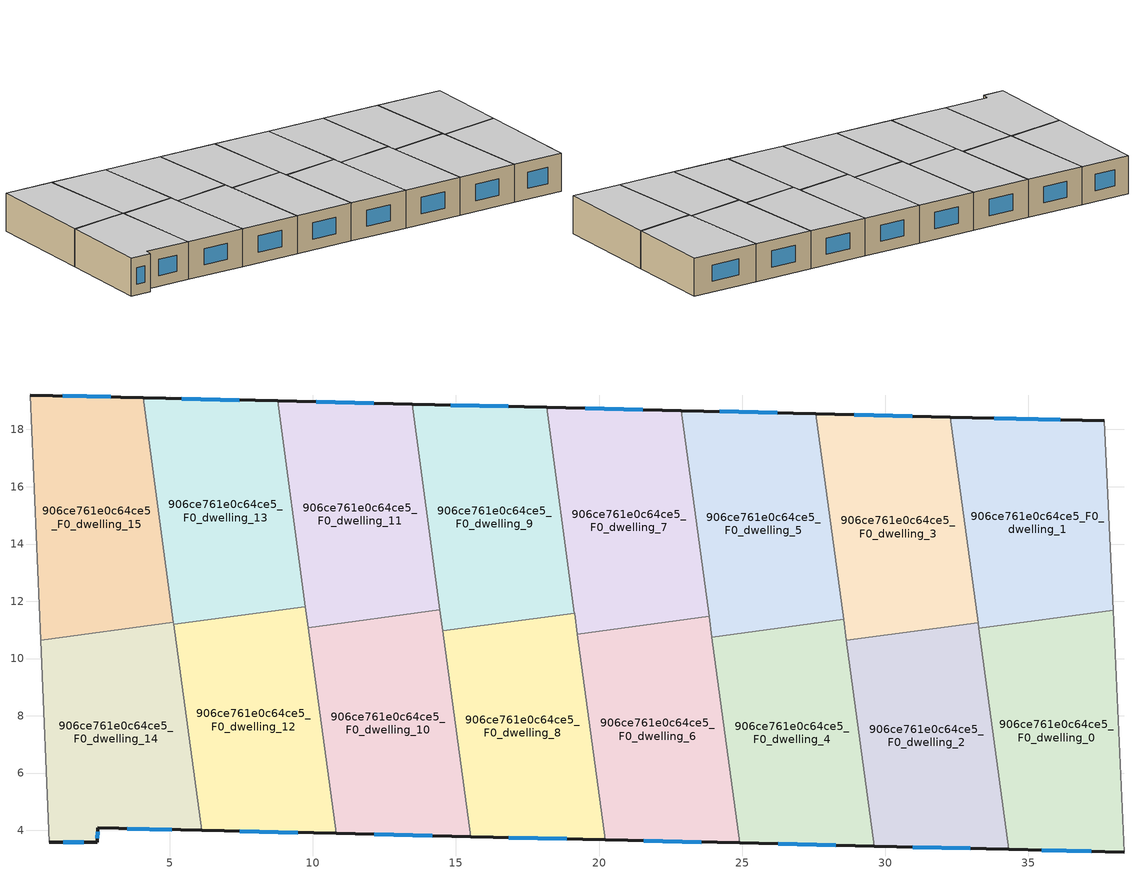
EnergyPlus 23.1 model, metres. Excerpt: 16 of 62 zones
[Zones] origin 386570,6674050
906ce761e0c64ce5_F0_dwelling_0
 floor ground (EU_floor_Construction): 37.96,11.68 38.34,3.24 34.31,3.34 33.27,11.05 z0
 wall outside (EU_wall_Construction): 34.31,3.34 38.34,3.24 z0:3
 wall to 906ce761e0c64ce5_F0_dwelling_1 (EU_wall_Construction): 37.96,11.68 33.27,11.05 z0:3
 wall adiabatic (EU_wall_Construction): 38.34,3.24 37.96,11.68 z0:3
 wall to 906ce761e0c64ce5_F0_dwelling_2 (EU_wall_Construction): 33.27,11.05 34.31,3.34 z0:3
 window (EU_Window_Construction): 35.46,3.31 37.19,3.27 z0.86:2.14
 ceiling to 906ce761e0c64ce5_F1_dwelling_0 (EU_floor_Construction): 38.34,3.24 37.96,11.68 33.27,11.05 34.31,3.34 z3
906ce761e0c64ce5_F0_dwelling_1
 floor ground (EU_floor_Construction): 37.65,18.31 37.96,11.68 33.27,11.05 32.28,18.44 z0
 wall outside (EU_wall_Construction): 37.65,18.31 32.28,18.44 z0:3
 wall adiabatic (EU_wall_Construction): 37.96,11.68 37.65,18.31 z0:3
 wall to 906ce761e0c64ce5_F0_dwelling_3 (EU_wall_Construction): 32.28,18.44 33.24,11.25 z0:3
 wall to 906ce761e0c64ce5_F0_dwelling_2 (EU_wall_Construction): 33.24,11.25 33.27,11.05 z0:3
 window (EU_Window_Construction): 36.11,18.34 33.81,18.4 z0.86:2.14
 ceiling to 906ce761e0c64ce5_F1_dwelling_1 (EU_floor_Construction): 37.96,11.68 37.65,18.31 32.28,18.44 33.27,11.05 z3
906ce761e0c64ce5_F0_dwelling_10
 floor ground (EU_floor_Construction): 14.44,11.7 15.51,3.78 10.81,3.89 9.84,11.08 z0
 wall outside (EU_wall_Construction): 10.81,3.89 15.51,3.78 z0:3
 wall to 906ce761e0c64ce5_F0_dwelling_11 (EU_wall_Construction): 14.44,11.7 9.84,11.08 z0:3
 wall to 906ce761e0c64ce5_F0_dwelling_12 (EU_wall_Construction): 9.84,11.08 10.81,3.89 z0:3
 wall to 906ce761e0c64ce5_F0_dwelling_8 (EU_wall_Construction): 15.51,3.78 14.54,10.97 z0:3
 wall to 906ce761e0c64ce5_F0_dwelling_9 (EU_wall_Construction): 14.54,10.97 14.44,11.7 z0:3
 window (EU_Window_Construction): 12.16,3.86 14.17,3.81 z0.86:2.14
 ceiling to 906ce761e0c64ce5_F1_dwelling_10 (EU_floor_Construction): 15.51,3.78 14.44,11.7 9.84,11.08 10.81,3.89 z3
906ce761e0c64ce5_F0_dwelling_11
 floor ground (EU_floor_Construction): 13.47,18.89 14.44,11.7 9.84,11.08 8.78,19 z0
 wall outside (EU_wall_Construction): 13.47,18.89 8.78,19 z0:3
 wall to 906ce761e0c64ce5_F0_dwelling_9 (EU_wall_Construction): 14.44,11.7 13.47,18.89 z0:3
 wall to 906ce761e0c64ce5_F0_dwelling_13 (EU_wall_Construction): 8.78,19 9.74,11.81 z0:3
 wall to 906ce761e0c64ce5_F0_dwelling_12 (EU_wall_Construction): 9.74,11.81 9.84,11.08 z0:3
 window (EU_Window_Construction): 12.13,18.92 10.12,18.97 z0.86:2.14
 ceiling to 906ce761e0c64ce5_F1_dwelling_11 (EU_floor_Construction): 14.44,11.7 13.47,18.89 8.78,19 9.84,11.08 z3
906ce761e0c64ce5_F0_dwelling_12
 floor ground (EU_floor_Construction): 9.74,11.81 10.81,3.89 6.11,4 5.15,11.19 z0
 wall outside (EU_wall_Construction): 6.11,4 10.81,3.89 z0:3
 wall to 906ce761e0c64ce5_F0_dwelling_13 (EU_wall_Construction): 9.74,11.81 5.15,11.19 z0:3
 wall to 906ce761e0c64ce5_F0_dwelling_14 (EU_wall_Construction): 5.15,11.19 6.11,4 z0:3
 window (EU_Window_Construction): 7.46,3.97 9.47,3.92 z0.86:2.14
 ceiling to 906ce761e0c64ce5_F1_dwelling_12 (EU_floor_Construction): 10.81,3.89 9.74,11.81 5.15,11.19 6.11,4 z3
906ce761e0c64ce5_F0_dwelling_13
 floor ground (EU_floor_Construction): 8.78,19 9.74,11.81 5.15,11.19 4.08,19.11 z0
 wall outside (EU_wall_Construction): 8.78,19 4.08,19.11 z0:3
 wall to 906ce761e0c64ce5_F0_dwelling_15 (EU_wall_Construction): 4.08,19.11 5.13,11.26 z0:3
 wall to 906ce761e0c64ce5_F0_dwelling_14 (EU_wall_Construction): 5.14,11.26 5.15,11.19 z0:3
 window (EU_Window_Construction): 7.43,19.03 5.42,19.08 z0.86:2.14
 ceiling to 906ce761e0c64ce5_F1_dwelling_13 (EU_floor_Construction): 9.74,11.81 8.78,19 4.08,19.11 5.15,11.19 z3
906ce761e0c64ce5_F0_dwelling_14
 floor ground (EU_floor_Construction): 5.14,11.26 6.11,4 2.49,4.08 2.47,3.59 0.8,3.58 0.5,10.64 z0
 wall outside (EU_wall_Construction): 0.8,3.58 2.47,3.59 2.49,4.08 6.11,4 z0:3
 wall to 906ce761e0c64ce5_F0_dwelling_15 (EU_wall_Construction): 5.14,11.26 0.5,10.64 z0:3
 wall adiabatic (EU_wall_Construction): 0.5,10.64 0.8,3.58 z0:3
 window (EU_Window_Construction): 3.52,4.06 5.08,4.02 / 2.48,3.73 2.48,3.94 / 1.28,3.58 1.99,3.59 z0.86:2.14
 ceiling to 906ce761e0c64ce5_F1_dwelling_14 (EU_floor_Construction): 6.11,4 5.14,11.26 0.5,10.64 0.8,3.58 2.47,3.59 2.49,4.08 z3
906ce761e0c64ce5_F0_dwelling_15
 floor ground (EU_floor_Construction): 4.08,19.11 5.14,11.26 0.5,10.64 0.13,19.21 z0
 wall outside (EU_wall_Construction): 4.08,19.11 0.13,19.21 z0:3
 wall adiabatic (EU_wall_Construction): 0.13,19.21 0.5,10.64 z0:3
 window (EU_Window_Construction): 2.95,19.14 1.26,19.18 z0.86:2.14
 ceiling to 906ce761e0c64ce5_F1_dwelling_15 (EU_floor_Construction): 5.14,11.26 4.08,19.11 0.13,19.21 0.5,10.64 z3
906ce761e0c64ce5_F0_dwelling_2
 floor ground (EU_floor_Construction): 33.24,11.25 34.31,3.34 29.61,3.45 28.64,10.63 z0
 wall outside (EU_wall_Construction): 29.61,3.45 34.31,3.34 z0:3
 wall to 906ce761e0c64ce5_F0_dwelling_3 (EU_wall_Construction): 33.24,11.25 28.64,10.63 z0:3
 wall to 906ce761e0c64ce5_F0_dwelling_4 (EU_wall_Construction): 28.64,10.63 29.61,3.45 z0:3
 window (EU_Window_Construction): 30.96,3.41 32.97,3.37 z0.86:2.14
 ceiling to 906ce761e0c64ce5_F1_dwelling_2 (EU_floor_Construction): 34.31,3.34 33.24,11.25 28.64,10.63 29.61,3.45 z3
906ce761e0c64ce5_F0_dwelling_3
 floor ground (EU_floor_Construction): 32.28,18.44 33.24,11.25 28.64,10.63 27.58,18.55 z0
 wall outside (EU_wall_Construction): 32.28,18.44 27.58,18.55 z0:3
 wall to 906ce761e0c64ce5_F0_dwelling_5 (EU_wall_Construction): 27.58,18.55 28.54,11.36 z0:3
 wall to 906ce761e0c64ce5_F0_dwelling_4 (EU_wall_Construction): 28.54,11.36 28.64,10.63 z0:3
 window (EU_Window_Construction): 30.93,18.47 28.92,18.52 z0.86:2.14
 ceiling to 906ce761e0c64ce5_F1_dwelling_3 (EU_floor_Construction): 33.24,11.25 32.28,18.44 27.58,18.55 28.64,10.63 z3
906ce761e0c64ce5_F0_dwelling_4
 floor ground (EU_floor_Construction): 28.54,11.36 29.61,3.45 24.91,3.56 23.94,10.74 z0
 wall outside (EU_wall_Construction): 24.91,3.56 29.61,3.45 z0:3
 wall to 906ce761e0c64ce5_F0_dwelling_5 (EU_wall_Construction): 28.54,11.36 23.94,10.74 z0:3
 wall to 906ce761e0c64ce5_F0_dwelling_6 (EU_wall_Construction): 23.94,10.74 24.91,3.56 z0:3
 window (EU_Window_Construction): 26.25,3.53 28.27,3.48 z0.86:2.14
 ceiling to 906ce761e0c64ce5_F1_dwelling_4 (EU_floor_Construction): 29.61,3.45 28.54,11.36 23.94,10.74 24.91,3.56 z3
906ce761e0c64ce5_F0_dwelling_5
 floor ground (EU_floor_Construction): 27.58,18.55 28.54,11.36 23.94,10.74 22.87,18.66 z0
 wall outside (EU_wall_Construction): 27.58,18.55 22.87,18.66 z0:3
 wall to 906ce761e0c64ce5_F0_dwelling_7 (EU_wall_Construction): 22.87,18.66 23.84,11.48 z0:3
 wall to 906ce761e0c64ce5_F0_dwelling_6 (EU_wall_Construction): 23.84,11.47 23.94,10.74 z0:3
 window (EU_Window_Construction): 26.23,18.58 24.22,18.63 z0.86:2.14
 ceiling to 906ce761e0c64ce5_F1_dwelling_5 (EU_floor_Construction): 28.54,11.36 27.58,18.55 22.87,18.66 23.94,10.74 z3
906ce761e0c64ce5_F0_dwelling_6
 floor ground (EU_floor_Construction): 23.84,11.47 24.91,3.56 20.21,3.67 19.24,10.85 z0
 wall outside (EU_wall_Construction): 20.21,3.67 24.91,3.56 z0:3
 wall to 906ce761e0c64ce5_F0_dwelling_7 (EU_wall_Construction): 23.84,11.47 19.24,10.85 z0:3
 wall to 906ce761e0c64ce5_F0_dwelling_8 (EU_wall_Construction): 19.24,10.85 20.21,3.67 z0:3
 window (EU_Window_Construction): 21.55,3.64 23.57,3.59 z0.86:2.14
 ceiling to 906ce761e0c64ce5_F1_dwelling_6 (EU_floor_Construction): 24.91,3.56 23.84,11.47 19.24,10.85 20.21,3.67 z3
906ce761e0c64ce5_F0_dwelling_7
 floor ground (EU_floor_Construction): 22.87,18.66 23.84,11.47 19.24,10.85 18.17,18.77 z0
 wall outside (EU_wall_Construction): 22.87,18.66 18.17,18.77 z0:3
 wall to 906ce761e0c64ce5_F0_dwelling_9 (EU_wall_Construction): 18.17,18.77 19.14,11.59 z0:3
 wall to 906ce761e0c64ce5_F0_dwelling_8 (EU_wall_Construction): 19.14,11.59 19.24,10.85 z0:3
 window (EU_Window_Construction): 21.53,18.69 19.52,18.74 z0.86:2.14
 ceiling to 906ce761e0c64ce5_F1_dwelling_7 (EU_floor_Construction): 23.84,11.47 22.87,18.66 18.17,18.77 19.24,10.85 z3
906ce761e0c64ce5_F0_dwelling_8
 floor ground (EU_floor_Construction): 19.14,11.59 20.21,3.67 15.51,3.78 14.54,10.97 z0
 wall outside (EU_wall_Construction): 15.51,3.78 20.21,3.67 z0:3
 wall to 906ce761e0c64ce5_F0_dwelling_9 (EU_wall_Construction): 19.14,11.59 14.54,10.97 z0:3
 window (EU_Window_Construction): 16.85,3.75 18.87,3.7 z0.86:2.14
 ceiling to 906ce761e0c64ce5_F1_dwelling_8 (EU_floor_Construction): 20.21,3.67 19.14,11.59 14.54,10.97 15.51,3.78 z3
906ce761e0c64ce5_F0_dwelling_9
 floor ground (EU_floor_Construction): 18.17,18.77 19.14,11.59 14.54,10.97 13.47,18.89 z0
 wall outside (EU_wall_Construction): 18.17,18.77 13.47,18.89 z0:3
 window (EU_Window_Construction): 16.83,18.81 14.82,18.85 z0.86:2.14
 ceiling to 906ce761e0c64ce5_F1_dwelling_9 (EU_floor_Construction): 19.14,11.59 18.17,18.77 13.47,18.89 14.54,10.97 z3
[Building]
EU S2 Campaign: North Axis=0; Terrain=City; Solar Distribution=FullExterior
[Site:Location]
Helsinki-Vantaa.AP: Latitude=60.317; Longitude=24.963; Time Zone=2; Elevation=54.6
[SizingPeriod:WeatherFileDays]
AnnualSizingPeriod: Begin Month=1; Begin Day of Month=1; End Month=12; End Day of Month=31; Day of Week for Start Day=Monday; Use Weather File Daylight Saving Period=No; Use Weather File Rain and Snow Indicators=No
[MATERIAL]
EU_InternalMass_Material: Roughness=MediumRough; Thickness=0.1; Conductivity=1; Density=1800; Specific Heat=900; Thermal Absorptance=0.9; Solar Absorptance=0.7; Visible Absorptance=0.7
[MATERIAL:NOMASS] Roughness=MediumRough; Thermal Absorptance=0.9; Solar Absorptance=0.7; Visible Absorptance=0.7
Name | Thermal Resistance
EU_wall_NoMass | 1.10183
EU_floor_NoMass | 1.70606
[WINDOWMATERIAL:SIMPLEGLAZINGSYSTEM]
EU_Window_SimpleGlazing: UFactor=3.11035; Solar Heat Gain Coefficient=0.8; Visible Transmittance=0.8
[CONSTRUCTION]
EU_wall_Construction: EU_wall_NoMass
EU_floor_Construction: EU_floor_NoMass
EU_Window_Construction: EU_Window_SimpleGlazing
EU_InternalMass_Construction: EU_InternalMass_Material
[ZONE] Type=1; Multiplier=1; Ceiling Height=autocalculate; Floor Area=autocalculate; Part of Total Floor Area=Yes
Name | Volume
906ce761e0c64ce5_F0_dwelling_0; 906ce761e0c64ce5_F0_dwelling_6 | 106.162
906ce761e0c64ce5_F0_dwelling_1 | 106.154
906ce761e0c64ce5_F0_dwelling_10; 906ce761e0c64ce5_F0_dwelling_4 | 106.155
906ce761e0c64ce5_F0_dwelling_11; 906ce761e0c64ce5_F0_dwelling_5 | 106.152
906ce761e0c64ce5_F0_dwelling_12 | 106.143
906ce761e0c64ce5_F0_dwelling_13; 906ce761e0c64ce5_F0_dwelling_14 | 106.151
906ce761e0c64ce5_F0_dwelling_15 | 106.156
906ce761e0c64ce5_F0_dwelling_2 | 106.145
906ce761e0c64ce5_F0_dwelling_3 | 106.141
906ce761e0c64ce5_F0_dwelling_7 | 106.169
906ce761e0c64ce5_F0_dwelling_8 | 106.148
906ce761e0c64ce5_F0_dwelling_9 | 106.146
[INTERNALMASS] Construction=EU_InternalMass_Construction
Name | Zone or ZoneList | Surface Area
906ce761e0c64ce5_F0_dwelling_0_EU_InternalMass | 906ce761e0c64ce5_F0_dwelling_0 | 35.3866
906ce761e0c64ce5_F0_dwelling_1_EU_InternalMass | 906ce761e0c64ce5_F0_dwelling_1 | 35.3831
906ce761e0c64ce5_F0_dwelling_2_EU_InternalMass | 906ce761e0c64ce5_F0_dwelling_2 | 35.3814
906ce761e0c64ce5_F0_dwelling_3_EU_InternalMass | 906ce761e0c64ce5_F0_dwelling_3 | 35.3803
906ce761e0c64ce5_F0_dwelling_4_EU_InternalMass | 906ce761e0c64ce5_F0_dwelling_4 | 35.3838
906ce761e0c64ce5_F0_dwelling_5_EU_InternalMass | 906ce761e0c64ce5_F0_dwelling_5 | 35.3828
906ce761e0c64ce5_F0_dwelling_6_EU_InternalMass | 906ce761e0c64ce5_F0_dwelling_6 | 35.387
906ce761e0c64ce5_F0_dwelling_7_EU_InternalMass | 906ce761e0c64ce5_F0_dwelling_7 | 35.3897
906ce761e0c64ce5_F0_dwelling_8_EU_InternalMass | 906ce761e0c64ce5_F0_dwelling_8 | 35.3819
906ce761e0c64ce5_F0_dwelling_9_EU_InternalMass | 906ce761e0c64ce5_F0_dwelling_9 | 35.3809
906ce761e0c64ce5_F0_dwelling_10_EU_InternalMass | 906ce761e0c64ce5_F0_dwelling_10 | 35.3851
906ce761e0c64ce5_F0_dwelling_11_EU_InternalMass | 906ce761e0c64ce5_F0_dwelling_11 | 35.3838
906ce761e0c64ce5_F0_dwelling_12_EU_InternalMass | 906ce761e0c64ce5_F0_dwelling_12 | 35.3824
906ce761e0c64ce5_F0_dwelling_13_EU_InternalMass | 906ce761e0c64ce5_F0_dwelling_13 | 35.3827
906ce761e0c64ce5_F0_dwelling_14_EU_InternalMass | 906ce761e0c64ce5_F0_dwelling_14 | 35.384
906ce761e0c64ce5_F0_dwelling_15_EU_InternalMass | 906ce761e0c64ce5_F0_dwelling_15 | 35.3853
[OTHEREQUIPMENT] Fuel Type=Electricity; Design Level Calculation Method=Watts/Area; Power per Zone Floor Area=1; Fraction Latent=0; Fraction Radiant=0; Fraction Lost=0; Carbon Dioxide Generation Rate=0; EndUse Subcategory=EU_Step8_InternalGains
Name | Zone or ZoneList or Space or SpaceList | Schedule
EU_Step8_InternalGain_906ce761e0c64ce5_F0_dwelling_0_f000 | 906ce761e0c64ce5_F0_dwelling_0 | EU_Step8_GainSchedule_906ce761e0c64ce5_F0_dwelling_0_f000
EU_Step8_InternalGain_906ce761e0c64ce5_F0_dwelling_1_f000 | 906ce761e0c64ce5_F0_dwelling_1 | EU_Step8_GainSchedule_906ce761e0c64ce5_F0_dwelling_1_f000
EU_Step8_InternalGain_906ce761e0c64ce5_F0_dwelling_2_f000 | 906ce761e0c64ce5_F0_dwelling_2 | EU_Step8_GainSchedule_906ce761e0c64ce5_F0_dwelling_2_f000
EU_Step8_InternalGain_906ce761e0c64ce5_F0_dwelling_3_f000 | 906ce761e0c64ce5_F0_dwelling_3 | EU_Step8_GainSchedule_906ce761e0c64ce5_F0_dwelling_3_f000
EU_Step8_InternalGain_906ce761e0c64ce5_F0_dwelling_4_f000 | 906ce761e0c64ce5_F0_dwelling_4 | EU_Step8_GainSchedule_906ce761e0c64ce5_F0_dwelling_4_f000
EU_Step8_InternalGain_906ce761e0c64ce5_F0_dwelling_5_f000 | 906ce761e0c64ce5_F0_dwelling_5 | EU_Step8_GainSchedule_906ce761e0c64ce5_F0_dwelling_5_f000
EU_Step8_InternalGain_906ce761e0c64ce5_F0_dwelling_6_f000 | 906ce761e0c64ce5_F0_dwelling_6 | EU_Step8_GainSchedule_906ce761e0c64ce5_F0_dwelling_6_f000
EU_Step8_InternalGain_906ce761e0c64ce5_F0_dwelling_7_f000 | 906ce761e0c64ce5_F0_dwelling_7 | EU_Step8_GainSchedule_906ce761e0c64ce5_F0_dwelling_7_f000
EU_Step8_InternalGain_906ce761e0c64ce5_F0_dwelling_8_f000 | 906ce761e0c64ce5_F0_dwelling_8 | EU_Step8_GainSchedule_906ce761e0c64ce5_F0_dwelling_8_f000
EU_Step8_InternalGain_906ce761e0c64ce5_F0_dwelling_9_f000 | 906ce761e0c64ce5_F0_dwelling_9 | EU_Step8_GainSchedule_906ce761e0c64ce5_F0_dwelling_9_f000
EU_Step8_InternalGain_906ce761e0c64ce5_F0_dwelling_10_f000 | 906ce761e0c64ce5_F0_dwelling_10 | EU_Step8_GainSchedule_906ce761e0c64ce5_F0_dwelling_10_f000
EU_Step8_InternalGain_906ce761e0c64ce5_F0_dwelling_11_f000 | 906ce761e0c64ce5_F0_dwelling_11 | EU_Step8_GainSchedule_906ce761e0c64ce5_F0_dwelling_11_f000
EU_Step8_InternalGain_906ce761e0c64ce5_F0_dwelling_12_f000 | 906ce761e0c64ce5_F0_dwelling_12 | EU_Step8_GainSchedule_906ce761e0c64ce5_F0_dwelling_12_f000
EU_Step8_InternalGain_906ce761e0c64ce5_F0_dwelling_13_f000 | 906ce761e0c64ce5_F0_dwelling_13 | EU_Step8_GainSchedule_906ce761e0c64ce5_F0_dwelling_13_f000
EU_Step8_InternalGain_906ce761e0c64ce5_F0_dwelling_14_f000 | 906ce761e0c64ce5_F0_dwelling_14 | EU_Step8_GainSchedule_906ce761e0c64ce5_F0_dwelling_14_f000
EU_Step8_InternalGain_906ce761e0c64ce5_F0_dwelling_15_f000 | 906ce761e0c64ce5_F0_dwelling_15 | EU_Step8_GainSchedule_906ce761e0c64ce5_F0_dwelling_15_f000
[ZONEVENTILATION:DESIGNFLOWRATE] Schedule=EU_AlwaysOn; Design Flow Rate Calculation Method=AirChanges/Hour; Air Changes per Hour=0.756316; Ventilation Type=Natural; Fan Pressure Rise=0; Fan Total Efficiency=1; Constant Term Coefficient=1; Temperature Term Coefficient=0; Velocity Term Coefficient=0; Velocity Squared Term Coefficient=0; Minimum Indoor Temperature=-100; Maximum Indoor Temperature=100; Delta Temperature=-100; Minimum Outdoor Temperature=-100; Maximum Outdoor Temperature=100; Maximum Wind Speed=40
Name | Zone or ZoneList or Space or SpaceList
EU_ConstantAir_906ce761e0c64ce5_F0_dwelling_0 | 906ce761e0c64ce5_F0_dwelling_0
EU_ConstantAir_906ce761e0c64ce5_F0_dwelling_1 | 906ce761e0c64ce5_F0_dwelling_1
EU_ConstantAir_906ce761e0c64ce5_F0_dwelling_2 | 906ce761e0c64ce5_F0_dwelling_2
EU_ConstantAir_906ce761e0c64ce5_F0_dwelling_3 | 906ce761e0c64ce5_F0_dwelling_3
EU_ConstantAir_906ce761e0c64ce5_F0_dwelling_4 | 906ce761e0c64ce5_F0_dwelling_4
EU_ConstantAir_906ce761e0c64ce5_F0_dwelling_5 | 906ce761e0c64ce5_F0_dwelling_5
EU_ConstantAir_906ce761e0c64ce5_F0_dwelling_6 | 906ce761e0c64ce5_F0_dwelling_6
EU_ConstantAir_906ce761e0c64ce5_F0_dwelling_7 | 906ce761e0c64ce5_F0_dwelling_7
EU_ConstantAir_906ce761e0c64ce5_F0_dwelling_8 | 906ce761e0c64ce5_F0_dwelling_8
EU_ConstantAir_906ce761e0c64ce5_F0_dwelling_9 | 906ce761e0c64ce5_F0_dwelling_9
EU_ConstantAir_906ce761e0c64ce5_F0_dwelling_10 | 906ce761e0c64ce5_F0_dwelling_10
EU_ConstantAir_906ce761e0c64ce5_F0_dwelling_11 | 906ce761e0c64ce5_F0_dwelling_11
EU_ConstantAir_906ce761e0c64ce5_F0_dwelling_12 | 906ce761e0c64ce5_F0_dwelling_12
EU_ConstantAir_906ce761e0c64ce5_F0_dwelling_13 | 906ce761e0c64ce5_F0_dwelling_13
EU_ConstantAir_906ce761e0c64ce5_F0_dwelling_14 | 906ce761e0c64ce5_F0_dwelling_14
EU_ConstantAir_906ce761e0c64ce5_F0_dwelling_15 | 906ce761e0c64ce5_F0_dwelling_15
[HVACTEMPLATE:THERMOSTAT] Constant Heating Setpoint=20; Constant Cooling Setpoint=50
EU_HeatOnly_906ce761e0c64ce5_F0_dwelling_0; EU_HeatOnly_906ce761e0c64ce5_F0_dwelling_1; EU_HeatOnly_906ce761e0c64ce5_F0_dwelling_2; EU_HeatOnly_906ce761e0c64ce5_F0_dwelling_3; EU_HeatOnly_906ce761e0c64ce5_F0_dwelling_4; EU_HeatOnly_906ce761e0c64ce5_F0_dwelling_5; EU_HeatOnly_906ce761e0c64ce5_F0_dwelling_6; EU_HeatOnly_906ce761e0c64ce5_F0_dwelling_7; EU_HeatOnly_906ce761e0c64ce5_F0_dwelling_8; EU_HeatOnly_906ce761e0c64ce5_F0_dwelling_9; EU_HeatOnly_906ce761e0c64ce5_F0_dwelling_10; EU_HeatOnly_906ce761e0c64ce5_F0_dwelling_11; EU_HeatOnly_906ce761e0c64ce5_F0_dwelling_12; EU_HeatOnly_906ce761e0c64ce5_F0_dwelling_13; EU_HeatOnly_906ce761e0c64ce5_F0_dwelling_14; EU_HeatOnly_906ce761e0c64ce5_F0_dwelling_15; EU_HeatOnly_906ce761e0c64ce5_F1_dwelling_0; EU_HeatOnly_906ce761e0c64ce5_F1_dwelling_1; EU_HeatOnly_906ce761e0c64ce5_F1_dwelling_2; EU_HeatOnly_906ce761e0c64ce5_F1_dwelling_3; EU_HeatOnly_906ce761e0c64ce5_F1_dwelling_4; EU_HeatOnly_906ce761e0c64ce5_F1_dwelling_5; EU_HeatOnly_906ce761e0c64ce5_F1_dwelling_6; EU_HeatOnly_906ce761e0c64ce5_F1_dwelling_7; EU_HeatOnly_906ce761e0c64ce5_F1_dwelling_8; EU_HeatOnly_906ce761e0c64ce5_F1_dwelling_9; EU_HeatOnly_906ce761e0c64ce5_F1_dwelling_10; EU_HeatOnly_906ce761e0c64ce5_F1_dwelling_11; EU_HeatOnly_906ce761e0c64ce5_F1_dwelling_12; EU_HeatOnly_906ce761e0c64ce5_F1_dwelling_13; EU_HeatOnly_906ce761e0c64ce5_F1_dwelling_14; EU_HeatOnly_906ce761e0c64ce5_F1_dwelling_15; EU_HeatOnly_906ce761e0c64ce5_F2_dwelling_0; EU_HeatOnly_906ce761e0c64ce5_F2_dwelling_1; EU_HeatOnly_906ce761e0c64ce5_F2_dwelling_2; EU_HeatOnly_906ce761e0c64ce5_F2_dwelling_3; EU_HeatOnly_906ce761e0c64ce5_F2_dwelling_4; EU_HeatOnly_906ce761e0c64ce5_F2_dwelling_5; EU_HeatOnly_906ce761e0c64ce5_F2_dwelling_6; EU_HeatOnly_906ce761e0c64ce5_F2_dwelling_7; EU_HeatOnly_906ce761e0c64ce5_F2_dwelling_8; EU_HeatOnly_906ce761e0c64ce5_F2_dwelling_9; EU_HeatOnly_906ce761e0c64ce5_F2_dwelling_10; EU_HeatOnly_906ce761e0c64ce5_F2_dwelling_11; EU_HeatOnly_906ce761e0c64ce5_F2_dwelling_12; EU_HeatOnly_906ce761e0c64ce5_F2_dwelling_13; EU_HeatOnly_906ce761e0c64ce5_F2_dwelling_14; EU_HeatOnly_906ce761e0c64ce5_F3_dwelling_0; EU_HeatOnly_906ce761e0c64ce5_F3_dwelling_1; EU_HeatOnly_906ce761e0c64ce5_F3_dwelling_2; EU_HeatOnly_906ce761e0c64ce5_F3_dwelling_3; EU_HeatOnly_906ce761e0c64ce5_F3_dwelling_4; EU_HeatOnly_906ce761e0c64ce5_F3_dwelling_5; EU_HeatOnly_906ce761e0c64ce5_F3_dwelling_6; EU_HeatOnly_906ce761e0c64ce5_F3_dwelling_7; EU_HeatOnly_906ce761e0c64ce5_F3_dwelling_8; EU_HeatOnly_906ce761e0c64ce5_F3_dwelling_9; EU_HeatOnly_906ce761e0c64ce5_F3_dwelling_10; EU_HeatOnly_906ce761e0c64ce5_F3_dwelling_11; EU_HeatOnly_906ce761e0c64ce5_F3_dwelling_12; EU_HeatOnly_906ce761e0c64ce5_F3_dwelling_13; EU_HeatOnly_906ce761e0c64ce5_F3_dwelling_14
[HVACTEMPLATE:ZONE:IDEALLOADSAIRSYSTEM] System Availability Schedule=EU_AlwaysOn; Maximum Heating Supply Air Temperature=50; Minimum Cooling Supply Air Temperature=13; Maximum Heating Supply Air Humidity Ratio=0.0156; Minimum Cooling Supply Air Humidity Ratio=0.0077; Heating Limit=NoLimit; Cooling Limit=NoLimit; Heating Availability Schedule=EU_AlwaysOn; Cooling Availability Schedule=EU_CoolingOff; Dehumidification Control Type=ConstantSensibleHeatRatio; Cooling Sensible Heat Ratio=0.7; Dehumidification Setpoint=60; Humidification Control Type=None; Humidification Setpoint=30; Outdoor Air Method=None; Outdoor Air Flow Rate per Person=0.00944; Outdoor Air Flow Rate per Zone Floor Area=0; Outdoor Air Flow Rate per Zone=0; Demand Controlled Ventilation Type=None; Outdoor Air Economizer Type=NoEconomizer; Heat Recovery Type=None; Sensible Heat Recovery Effectiveness=0.7; Latent Heat Recovery Effectiveness=0.65
Name | Template Thermostat
906ce761e0c64ce5_F0_dwelling_0 | EU_HeatOnly_906ce761e0c64ce5_F0_dwelling_0
906ce761e0c64ce5_F0_dwelling_1 | EU_HeatOnly_906ce761e0c64ce5_F0_dwelling_1
906ce761e0c64ce5_F0_dwelling_2 | EU_HeatOnly_906ce761e0c64ce5_F0_dwelling_2
906ce761e0c64ce5_F0_dwelling_3 | EU_HeatOnly_906ce761e0c64ce5_F0_dwelling_3
906ce761e0c64ce5_F0_dwelling_4 | EU_HeatOnly_906ce761e0c64ce5_F0_dwelling_4
906ce761e0c64ce5_F0_dwelling_5 | EU_HeatOnly_906ce761e0c64ce5_F0_dwelling_5
906ce761e0c64ce5_F0_dwelling_6 | EU_HeatOnly_906ce761e0c64ce5_F0_dwelling_6
906ce761e0c64ce5_F0_dwelling_7 | EU_HeatOnly_906ce761e0c64ce5_F0_dwelling_7
906ce761e0c64ce5_F0_dwelling_8 | EU_HeatOnly_906ce761e0c64ce5_F0_dwelling_8
906ce761e0c64ce5_F0_dwelling_9 | EU_HeatOnly_906ce761e0c64ce5_F0_dwelling_9
906ce761e0c64ce5_F0_dwelling_10 | EU_HeatOnly_906ce761e0c64ce5_F0_dwelling_10
906ce761e0c64ce5_F0_dwelling_11 | EU_HeatOnly_906ce761e0c64ce5_F0_dwelling_11
906ce761e0c64ce5_F0_dwelling_12 | EU_HeatOnly_906ce761e0c64ce5_F0_dwelling_12
906ce761e0c64ce5_F0_dwelling_13 | EU_HeatOnly_906ce761e0c64ce5_F0_dwelling_13
906ce761e0c64ce5_F0_dwelling_14 | EU_HeatOnly_906ce761e0c64ce5_F0_dwelling_14
906ce761e0c64ce5_F0_dwelling_15 | EU_HeatOnly_906ce761e0c64ce5_F0_dwelling_15
[SIZING:ZONE] Zone Cooling Design Supply Air Temperature Input Method=SupplyAirTemperature; Zone Cooling Design Supply Air Temperature=13; Zone Heating Design Supply Air Temperature Input Method=SupplyAirTemperature; Zone Heating Design Supply Air Temperature=50; Zone Cooling Design Supply Air Humidity Ratio=0.008; Zone Heating Design Supply Air Humidity Ratio=0.008; Cooling Design Air Flow Method=DesignDay; Cooling Design Air Flow Rate=0; Cooling Minimum Air Flow per Zone Floor Area=0.000762; Cooling Minimum Air Flow=0; Cooling Minimum Air Flow Fraction=0.2; Heating Design Air Flow Method=DesignDay; Heating Design Air Flow Rate=0; Heating Maximum Air Flow per Zone Floor Area=0.002032; Heating Maximum Air Flow=0.141576; Heating Maximum Air Flow Fraction=0.3; Account for Dedicated Outdoor Air System=No; Dedicated Outdoor Air System Control Strategy=NeutralSupplyAir; Dedicated Outdoor Air Low Setpoint Temperature for Design=autosize; Dedicated Outdoor Air High Setpoint Temperature for Design=autosize; Zone Load Sizing Method=Sensible Load Only No Latent Load; Zone Latent Cooling Design Supply Air Humidity Ratio Input Method=HumidityRatioDifference; Zone Cooling Design Supply Air Humidity Ratio Difference=0.005; Zone Latent Heating Design Supply Air Humidity Ratio Input Method=HumidityRatioDifference; Zone Humidification Design Supply Air Humidity Ratio Difference=0.005
906ce761e0c64ce5_F0_dwelling_0; 906ce761e0c64ce5_F0_dwelling_1; 906ce761e0c64ce5_F0_dwelling_2; 906ce761e0c64ce5_F0_dwelling_3; 906ce761e0c64ce5_F0_dwelling_4; 906ce761e0c64ce5_F0_dwelling_5; 906ce761e0c64ce5_F0_dwelling_6; 906ce761e0c64ce5_F0_dwelling_7; 906ce761e0c64ce5_F0_dwelling_8; 906ce761e0c64ce5_F0_dwelling_9; 906ce761e0c64ce5_F0_dwelling_10; 906ce761e0c64ce5_F0_dwelling_11; 906ce761e0c64ce5_F0_dwelling_12; 906ce761e0c64ce5_F0_dwelling_13; 906ce761e0c64ce5_F0_dwelling_14; 906ce761e0c64ce5_F0_dwelling_15
[SCHEDULE:CONSTANT]
Name | Hourly Value
EU_AlwaysOn | 1
EU_CoolingOff | 0
[SCHEDULE:FILE] Column Number=1; Rows to Skip at Top=0; Number of Hours of Data=8760; Column Separator=Comma; Interpolate to Timestep=No; Minutes per Item=60; Adjust Schedule for Daylight Savings=Yes
Name | File
EU_Step8_GainSchedule_906ce761e0c64ce5_F0_dwelling_0_f000 | ../../schedules/906ce761e0c64ce5/906ce761e0c64ce5_F0_dwelling_0_f000_gain.csv
EU_Step8_GainSchedule_906ce761e0c64ce5_F0_dwelling_1_f000 | ../../schedules/906ce761e0c64ce5/906ce761e0c64ce5_F0_dwelling_1_f000_gain.csv
EU_Step8_GainSchedule_906ce761e0c64ce5_F0_dwelling_2_f000 | ../../schedules/906ce761e0c64ce5/906ce761e0c64ce5_F0_dwelling_2_f000_gain.csv
EU_Step8_GainSchedule_906ce761e0c64ce5_F0_dwelling_3_f000 | ../../schedules/906ce761e0c64ce5/906ce761e0c64ce5_F0_dwelling_3_f000_gain.csv
EU_Step8_GainSchedule_906ce761e0c64ce5_F0_dwelling_4_f000 | ../../schedules/906ce761e0c64ce5/906ce761e0c64ce5_F0_dwelling_4_f000_gain.csv
EU_Step8_GainSchedule_906ce761e0c64ce5_F0_dwelling_5_f000 | ../../schedules/906ce761e0c64ce5/906ce761e0c64ce5_F0_dwelling_5_f000_gain.csv
EU_Step8_GainSchedule_906ce761e0c64ce5_F0_dwelling_6_f000 | ../../schedules/906ce761e0c64ce5/906ce761e0c64ce5_F0_dwelling_6_f000_gain.csv
EU_Step8_GainSchedule_906ce761e0c64ce5_F0_dwelling_7_f000 | ../../schedules/906ce761e0c64ce5/906ce761e0c64ce5_F0_dwelling_7_f000_gain.csv
EU_Step8_GainSchedule_906ce761e0c64ce5_F0_dwelling_8_f000 | ../../schedules/906ce761e0c64ce5/906ce761e0c64ce5_F0_dwelling_8_f000_gain.csv
EU_Step8_GainSchedule_906ce761e0c64ce5_F0_dwelling_9_f000 | ../../schedules/906ce761e0c64ce5/906ce761e0c64ce5_F0_dwelling_9_f000_gain.csv
EU_Step8_GainSchedule_906ce761e0c64ce5_F0_dwelling_10_f000 | ../../schedules/906ce761e0c64ce5/906ce761e0c64ce5_F0_dwelling_10_f000_gain.csv
EU_Step8_GainSchedule_906ce761e0c64ce5_F0_dwelling_11_f000 | ../../schedules/906ce761e0c64ce5/906ce761e0c64ce5_F0_dwelling_11_f000_gain.csv
EU_Step8_GainSchedule_906ce761e0c64ce5_F0_dwelling_12_f000 | ../../schedules/906ce761e0c64ce5/906ce761e0c64ce5_F0_dwelling_12_f000_gain.csv
EU_Step8_GainSchedule_906ce761e0c64ce5_F0_dwelling_13_f000 | ../../schedules/906ce761e0c64ce5/906ce761e0c64ce5_F0_dwelling_13_f000_gain.csv
EU_Step8_GainSchedule_906ce761e0c64ce5_F0_dwelling_14_f000 | ../../schedules/906ce761e0c64ce5/906ce761e0c64ce5_F0_dwelling_14_f000_gain.csv
EU_Step8_GainSchedule_906ce761e0c64ce5_F0_dwelling_15_f000 | ../../schedules/906ce761e0c64ce5/906ce761e0c64ce5_F0_dwelling_15_f000_gain.csv
